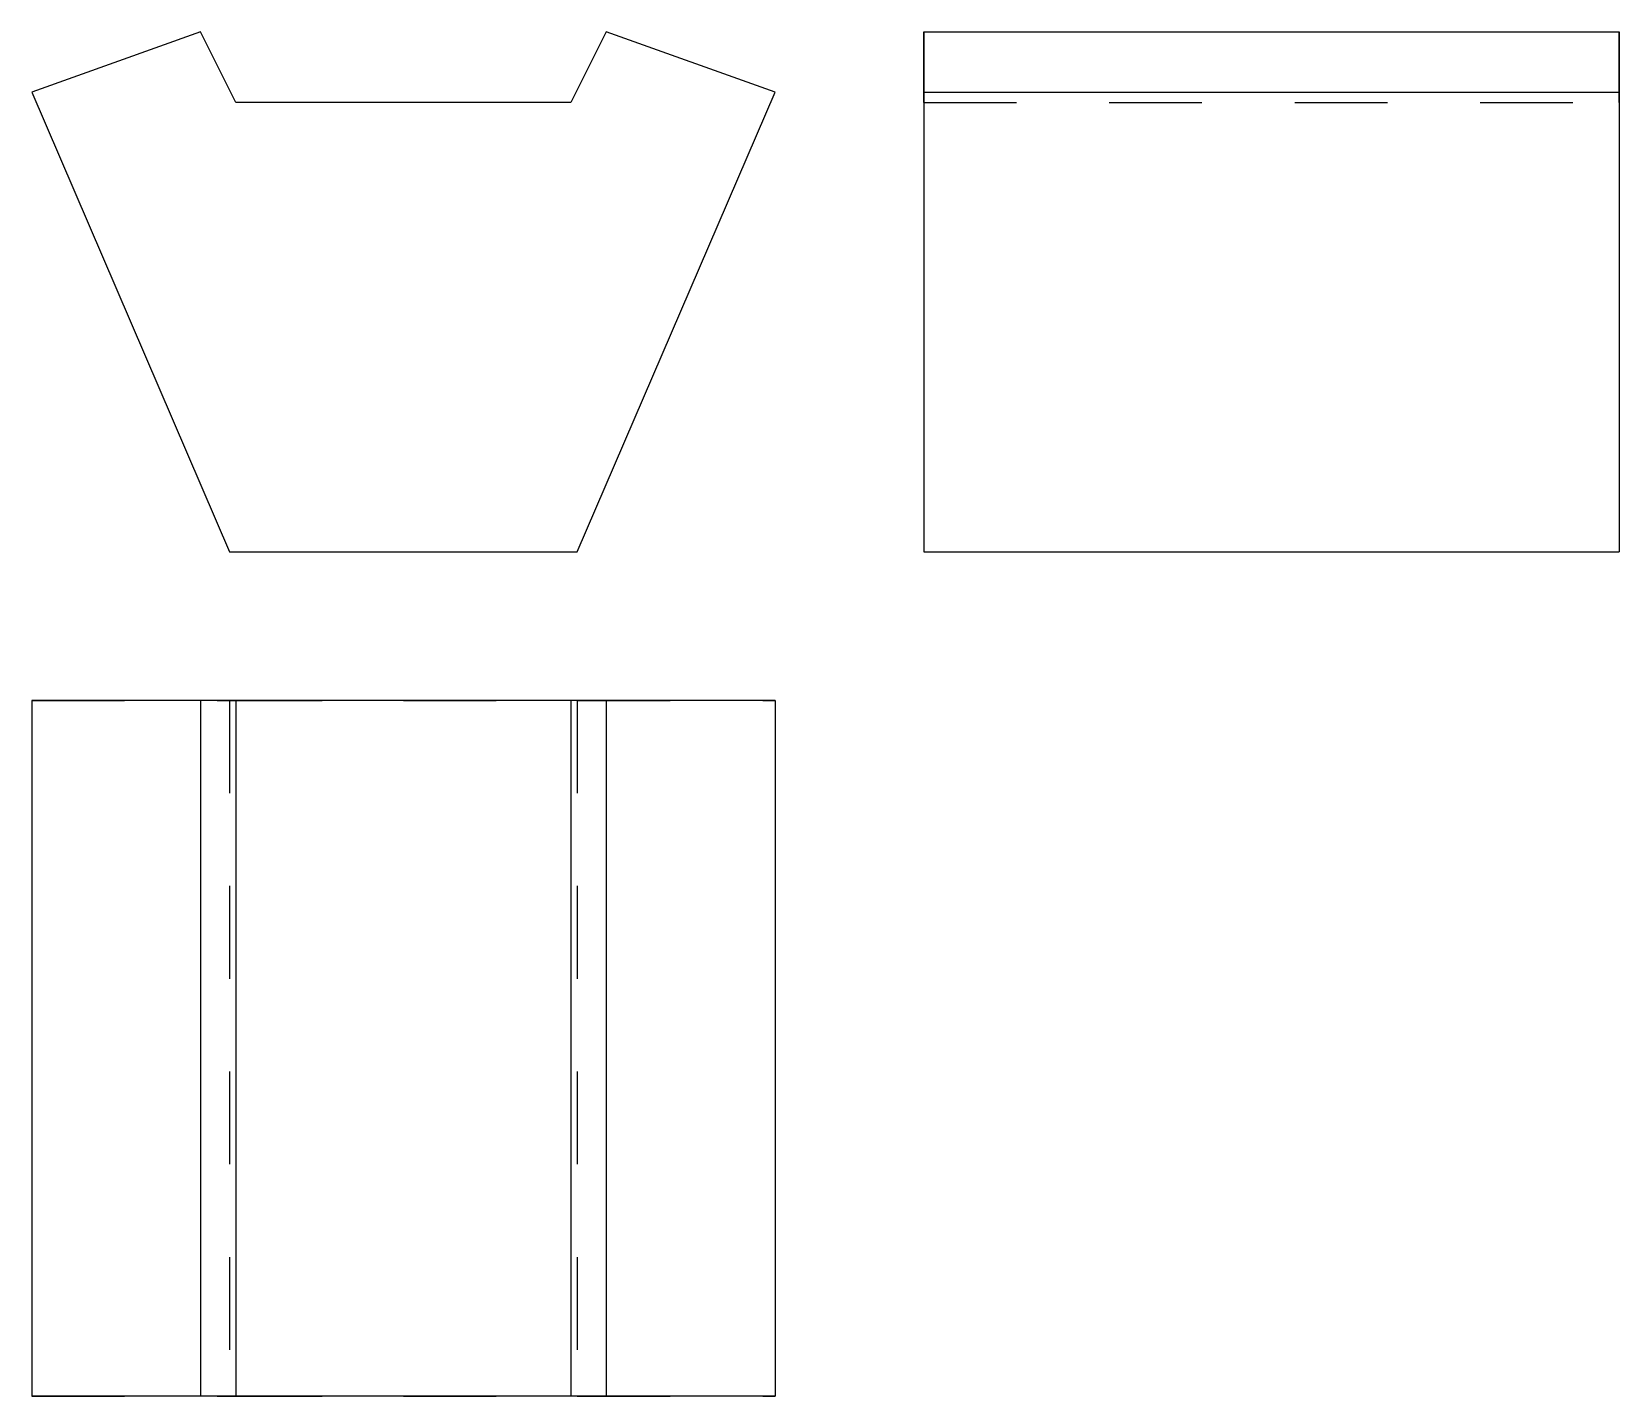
# Model space of a CAD drawing. Extents: x 0 to 1.71, y 0 to 1.47.
import ezdxf

# ---------------------------------------------------------------- set-up
doc = ezdxf.new("R2010")
doc.units = 0
doc.linetypes.add('HIDDEN', pattern=[0.040081, 0.026734, -0.013347])
for name, color, linetype in [('FRONT', 7, 'CONTINUOUS'), ('LEFT', 7, 'CONTINUOUS'), ('LEFT_HID', 7, 'HIDDEN'), ('TOP', 7, 'CONTINUOUS'), ('TOP_HID', 7, 'HIDDEN')]:
    doc.layers.add(name, color=color, linetype=linetype)

msp = doc.modelspace()

# ---------------------------------------------------------------- linework, layer by layer
at = {"layer": 'FRONT'}
for p, q in [((0.182065, 1.470788), (0, 1.405571)), ((0.220109, 1.394701), (0.182065, 1.470788)), ((0.619565, 1.470788), (0.581522, 1.394701)), ((0.80163, 1.405571), (0.619565, 1.470788)), ((0, 1.405571), (0.213315, 0.910326)), ((0.588315, 0.910326), (0.80163, 1.405571)), ((0.400815, 1.394701), (0.220109, 1.394701)), ((0.581522, 1.394701), (0.400815, 1.394701)), ((0.213315, 0.910326), (0.400815, 0.910326)), ((0.400815, 0.910326), (0.588315, 0.910326))]:
    msp.add_line(p, q, dxfattribs=at)
at = {"layer": 'LEFT'}
for p, q in [((0.961957, 1.470788), (1.711957, 1.470788)), ((0.961957, 1.470788), (0.961957, 1.405571)), ((1.711957, 1.470788), (1.711957, 1.405571)), ((0.961957, 1.405571), (1.711957, 1.405571)), ((0.961957, 1.405571), (0.961957, 0.910326)), ((1.711957, 1.405571), (1.711957, 0.910326)), ((0.961957, 0.910326), (1.711957, 0.910326))]:
    msp.add_line(p, q, dxfattribs=at)
at = {"layer": 'LEFT_HID', "linetype": 'HIDDEN'}
for p, q in [((0.961957, 1.470788), (0.961957, 1.394701)), ((0.961957, 1.394701), (0.961957, 1.470788)), ((1.711957, 1.470788), (1.711957, 1.394701)), ((1.711957, 1.394701), (1.711957, 1.470788)), ((0.961957, 1.394701), (1.711957, 1.394701)), ((0.961957, 1.394701), (1.711957, 1.394701)), ((0.961957, 1.394701), (1.711957, 1.394701))]:
    msp.add_line(p, q, dxfattribs=at)
at = {"layer": 'TOP'}
for p, q in [((0, 0.75), (0, 0)), ((0.182065, 0.75), (0, 0.75)), ((0.182065, 0.75), (0.182065, 0)), ((0.220109, 0.75), (0.182065, 0.75)), ((0.220109, 0.75), (0.220109, 0)), ((0.400815, 0.75), (0.220109, 0.75)), ((0.581522, 0.75), (0.400815, 0.75)), ((0.581522, 0.75), (0.581522, 0)), ((0.619565, 0.75), (0.581522, 0.75)), ((0.619565, 0.75), (0.619565, 0)), ((0.80163, 0.75), (0.619565, 0.75)), ((0.80163, 0.75), (0.80163, 0)), ((0.182065, 0), (0, 0)), ((0.220109, 0), (0.182065, 0)), ((0.400815, 0), (0.220109, 0)), ((0.581522, 0), (0.400815, 0)), ((0.619565, 0), (0.581522, 0)), ((0.80163, 0), (0.619565, 0))]:
    msp.add_line(p, q, dxfattribs=at)
at = {"layer": 'TOP_HID', "linetype": 'HIDDEN'}
for p, q in [((0, 0.75), (0.213315, 0.75)), ((0.213315, 0.75), (0.213315, 0)), ((0.213315, 0.75), (0.400815, 0.75)), ((0.400815, 0.75), (0.588315, 0.75)), ((0.588315, 0.75), (0.588315, 0)), ((0.588315, 0.75), (0.80163, 0.75)), ((0, 0), (0.213315, 0)), ((0.213315, 0), (0.400815, 0)), ((0.400815, 0), (0.588315, 0)), ((0.588315, 0), (0.80163, 0))]:
    msp.add_line(p, q, dxfattribs=at)

doc.saveas('drawing.dxf')
